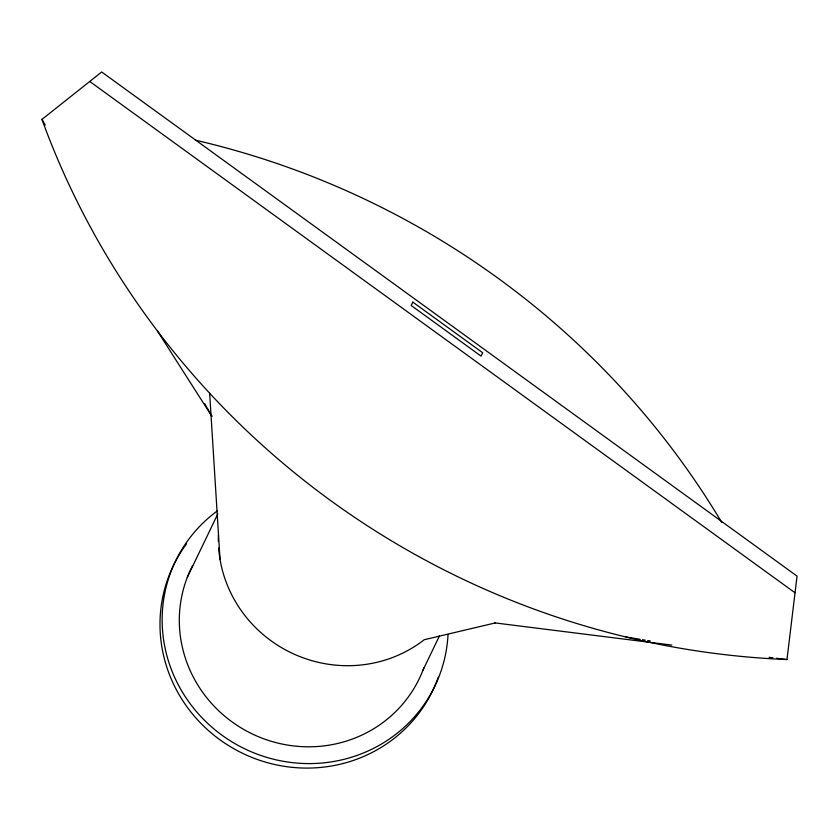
<?xml version="1.0" encoding="UTF-8"?>
<svg xmlns="http://www.w3.org/2000/svg" width="839" height="839" viewBox="0 0 839 839"><rect width="100%" height="100%" fill="white"/><g stroke="black" fill="none" stroke-linecap="round" stroke-linejoin="round"><path stroke-width="1.26" d="M776.589 658.248L786.982 659.548L797.05 576.11L101.687 71.986L41.95 119.411L45.201 125.095M187.296 577.347L217.836 513.877M423.055 669.983L439.458 635.899M495.262 622.937L424.23 639.727A126.679 122.305 25.7 0 1 294.583 654.357A126.679 122.305 25.7 0 1 218.654 547.972M494.706 622.874L671.829 645.097M769.069 657.304L772.908 657.786M626.02 637.021L640.031 639.297M642.58 639.706L645.128 640.115M647.687 640.535L650.235 640.944M89.742 81.467L795.036 592.806M157.48 331.069L211.827 416.27M204.779 403.737L206.73 407.135M207.264 408.069L211.921 416.196M209.645 393.229L220.059 559.508M448.026 634.483A143.951 138.98 25.7 0 1 239.157 745.976A143.951 138.98 25.7 0 1 217.343 510.909M423.947 667.603A126.679 122.305 25.7 0 1 256.147 735.719A126.679 122.305 25.7 0 1 192.55 565.696M438.304 677.167A143.951 138.98 25.7 0 1 237.573 750.779A143.951 138.98 25.7 0 1 186.604 543.766M786.982 659.548A809.006 781.067 25.7 0 1 41.95 119.411M218.36 541.491A126.679 122.305 25.7 0 1 218.413 535.03M195.361 140.155A809.006 781.067 25.7 0 1 721.792 522.508M412.819 302.103L411.194 305.49L481.041 356.124L482.666 352.747L412.819 302.103"/></g></svg>
